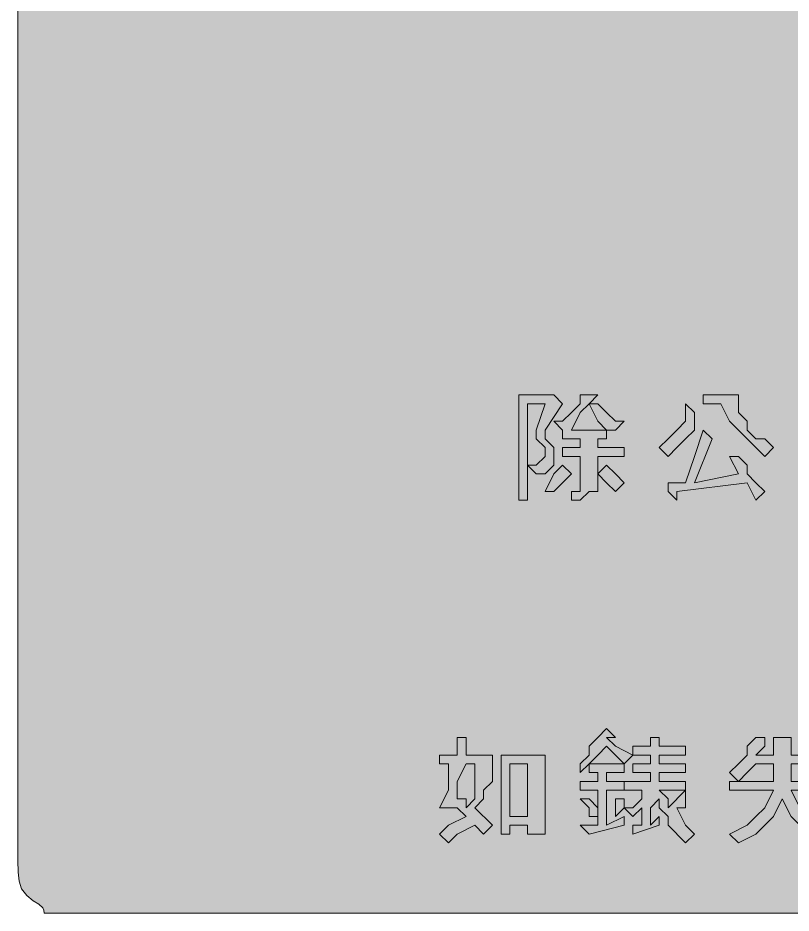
# Model space of a CAD drawing. Header units: metres. Extents: x 10 to 558, y 11 to 259.
# Drawn here: x 9.8 to 115.3, y 10.8 to 133.1 of the extents above; entities that cross this region are included whole.
import ezdxf

# ---------------------------------------------------------------- set-up
doc = ezdxf.new("R2010")
doc.units = ezdxf.units.M
doc.layers.add('FILL_BLUE_0000FF', color=7, linetype='Continuous', true_color=0x0000ff)
doc.layers.add('FILL_WHITE_FFFFFF', color=7, linetype='Continuous', true_color=0xffffff)

msp = doc.modelspace()

# ---------------------------------------------------------------- hatches: boundary and pattern name
at = {"layer": 'FILL_BLUE_0000FF', "true_color": 0x0000ff}
h = msp.add_hatch(color=7, dxfattribs=at)
h.dxf.hatch_style = 1
h.paths.add_polyline_path([(551.8, 259.15), (552.54, 258.99), (553.8, 258.45), (554.83, 257.68), (555.75, 256.8), (556.54, 256.3), (557.14, 255.71), (557.56, 255.07), (557.85, 254.4), (558.11, 253.09), (558.15, 252), (558.15, 18), (558.15, 15.6), (557.44, 14.72), (556.95, 13.95), (556.46, 13.41), (556.15, 13.25), (555.75, 13.2), (555.3, 12.41), (554.83, 11.81), (554.34, 11.39), (553.8, 11.1), (552.54, 10.84), (550.95, 10.8), (16.95, 10.8), (13.35, 10.8), (13.3, 11.2), (13.14, 11.51), (12.6, 12), (11.83, 12.49), (10.95, 13.2), (10.26, 14.12), (9.9, 15.15), (9.77, 16.41), (9.75, 18), (9.75, 252), (9.75, 254.4), (9.8, 254.8), (9.94, 255.11), (10.35, 255.6), (10.76, 256.09), (10.9, 256.4), (10.95, 256.8), (11.83, 256.99), (12.6, 257.4), (13.35, 258), (14.25, 258.19), (15.15, 258.6), (16.05, 259.01), (16.95, 259.2), (550.95, 259.2), (551.8, 259.15)])
at = {"layer": 'FILL_WHITE_FFFFFF', "true_color": 0xffffff}
h = msp.add_hatch(color=7, dxfattribs=at)
h.dxf.hatch_style = 1
h.paths.add_polyline_path([(78.15, 67.2), (78.15, 81.6), (81.75, 81.6), (82.95, 81.6), (84.15, 80.4), (81.75, 76.8), (81.75, 75.6), (82.95, 74.4), (82.95, 73.2), (82.95, 72), (81.75, 70.8), (80.55, 70.8), (79.35, 72), (79.35, 67.2), (78.15, 67.2)])
h.paths.add_polyline_path([(80.55, 72), (81.75, 73.2), (81.75, 74.4), (80.55, 75.6), (80.55, 76.8), (81.75, 80.4), (79.35, 80.4), (79.35, 72), (80.55, 72)], flags=16)
h = msp.add_hatch(color=7, dxfattribs=at)
h.dxf.hatch_style = 1
h.paths.add_polyline_path([(88.95, 75.6), (88.95, 74.4), (92.55, 74.4), (92.55, 73.2), (88.95, 73.2), (88.95, 69.6), (88.95, 68.4), (87.75, 68.4), (86.55, 67.2), (85.35, 67.2), (85.35, 68.4), (86.55, 68.4), (86.55, 69.6), (86.55, 73.2), (84.15, 73.2), (84.15, 74.4), (86.55, 74.4), (86.55, 75.6), (84.15, 75.6), (84.15, 76.8), (82.95, 78), (84.15, 78), (85.35, 79.2), (86.55, 80.4), (86.55, 81.6), (87.75, 81.6), (88.95, 81.6), (87.75, 80.4), (86.55, 79.2), (85.35, 76.8), (90.15, 76.8), (90.15, 75.6), (88.95, 75.6)])
h = msp.add_hatch(color=7, dxfattribs=at)
h.dxf.hatch_style = 1
h.paths.add_polyline_path([(108.15, 81.6), (108.15, 80.4), (108.15, 79.2), (109.35, 78), (109.35, 76.8), (110.55, 75.6), (111.75, 75.6), (112.95, 74.4), (111.75, 73.2), (109.35, 75.6), (108.15, 76.8), (106.95, 78), (105.75, 80.4), (103.35, 80.4), (103.35, 81.6), (108.15, 81.6)])
h = msp.add_hatch(color=7, dxfattribs=at)
h.dxf.hatch_style = 1
h.paths.add_polyline_path([(90.15, 79.2), (91.35, 78), (92.55, 78), (91.35, 76.8), (90.15, 76.8), (88.95, 78), (87.75, 80.4), (88.95, 80.4), (90.15, 79.2)])
h = msp.add_hatch(color=7, dxfattribs=at)
h.dxf.hatch_style = 1
h.paths.add_polyline_path([(100.95, 75.6), (99.75, 74.4), (98.55, 73.2), (97.35, 74.4), (98.55, 75.6), (99.75, 76.8), (100.95, 78), (100.95, 80.4), (102.15, 79.2), (102.15, 76.8), (100.95, 75.6)])
h = msp.add_hatch(color=7, dxfattribs=at)
h.dxf.hatch_style = 1
h.paths.add_polyline_path([(108.15, 70.8), (106.95, 73.2), (108.15, 73.2), (109.35, 72), (109.35, 70.8), (110.55, 69.6), (111.75, 68.4), (110.55, 67.2), (109.35, 69.6), (99.75, 68.4), (99.75, 67.2), (98.55, 68.4), (98.55, 69.6), (100.95, 69.6), (102.15, 73.2), (103.35, 76.8), (104.55, 75.6), (102.15, 69.6), (108.15, 70.8)])
h = msp.add_hatch(color=7, dxfattribs=at)
h.dxf.hatch_style = 1
h.paths.add_polyline_path([(84.15, 69.6), (82.95, 68.4), (81.75, 68.4), (82.95, 70.8), (84.15, 72), (85.35, 70.8), (84.15, 69.6)])
h = msp.add_hatch(color=7, dxfattribs=at)
h.dxf.hatch_style = 1
h.paths.add_polyline_path([(91.35, 70.8), (92.55, 69.6), (91.35, 68.4), (90.15, 69.6), (88.95, 70.8), (90.15, 72), (91.35, 70.8)])
h = msp.add_hatch(color=7, dxfattribs=at)
h.dxf.hatch_style = 1
h.paths.add_polyline_path([(86.55, 31.2), (87.75, 32.4), (87.75, 33.6), (88.95, 34.8), (90.15, 36), (91.35, 34.8), (90.15, 34.8), (91.35, 33.6), (93.75, 32.4), (92.55, 31.2), (91.35, 32.4), (90.15, 33.6), (88.95, 32.4), (87.75, 31.2), (86.55, 30), (86.55, 31.2)])
h = msp.add_hatch(color=7, dxfattribs=at)
h.dxf.hatch_style = 1
h.paths.add_polyline_path([(74.55, 32.4), (74.55, 31.2), (74.55, 28.8), (73.35, 27.6), (73.35, 26.4), (72.15, 25.2), (74.55, 22.8), (73.35, 21.6), (72.15, 22.8), (69.75, 21.6), (68.55, 20.4), (67.35, 21.6), (68.55, 22.8), (70.95, 24), (69.75, 25.2), (68.55, 25.2), (67.35, 25.2), (68.55, 27.6), (68.55, 31.2), (67.35, 31.2), (67.35, 32.4), (69.75, 32.4), (69.75, 34.8), (70.95, 34.8), (70.95, 33.6), (70.95, 32.4), (74.55, 32.4)])
h.paths.add_polyline_path([(69.75, 26.4), (70.95, 26.4), (70.95, 25.2), (72.15, 26.4), (72.15, 27.6), (72.15, 28.8), (72.15, 31.2), (70.95, 31.2), (69.75, 28.8), (69.75, 26.4)], flags=16)
h = msp.add_hatch(color=7, dxfattribs=at)
h.dxf.hatch_style = 1
h.paths.add_polyline_path([(92.55, 28.8), (96.15, 28.8), (96.15, 30), (93.75, 30), (93.75, 31.2), (96.15, 31.2), (96.15, 32.4), (93.75, 32.4), (93.75, 33.6), (96.15, 33.6), (96.15, 34.8), (97.35, 34.8), (97.35, 33.6), (100.95, 33.6), (100.95, 32.4), (97.35, 32.4), (97.35, 31.2), (100.95, 31.2), (100.95, 30), (97.35, 30), (97.35, 28.8), (100.95, 28.8), (100.95, 27.6), (100.95, 26.4), (100.95, 25.2), (99.75, 25.2), (100.95, 22.8), (102.15, 21.6), (100.95, 20.4), (98.55, 22.8), (98.55, 24), (97.35, 25.2), (97.35, 26.4), (96.15, 25.2), (96.15, 22.8), (97.35, 24), (97.35, 22.8), (93.75, 21.6), (93.75, 22.8), (94.95, 22.8), (94.95, 25.2), (93.75, 24), (92.55, 25.2), (93.75, 25.2), (94.95, 26.4), (94.95, 27.6), (92.55, 27.6), (92.55, 28.8)])
h.paths.add_polyline_path([(97.35, 27.6), (98.55, 26.4), (98.55, 25.2), (100.95, 27.6), (97.35, 27.6)], flags=16)
h = msp.add_hatch(color=7, dxfattribs=at)
h.dxf.hatch_style = 1
h.paths.add_polyline_path([(108.15, 31.2), (109.35, 32.4), (109.35, 33.6), (110.55, 34.8), (111.75, 34.8), (111.75, 33.6), (110.55, 32.4), (112.95, 32.4), (112.95, 34.8), (114.15, 34.8), (115.35, 34.8), (115.35, 32.4), (120.15, 32.4), (120.15, 31.2), (115.35, 31.2), (115.35, 28.8), (121.35, 28.8), (121.35, 27.6), (115.35, 27.6), (116.55, 25.2), (117.75, 24), (118.95, 22.8), (121.35, 22.8), (120.15, 20.4), (117.75, 21.6), (116.55, 22.8), (115.35, 24), (114.15, 26.4), (112.95, 24), (111.75, 22.8), (110.55, 21.6), (108.15, 20.4), (106.95, 21.6), (109.35, 22.8), (110.55, 24), (111.75, 25.2), (112.95, 27.6), (106.95, 27.6), (106.95, 28.8), (108.15, 28.8), (106.95, 30), (108.15, 31.2)])
h.paths.add_polyline_path([(112.95, 28.8), (112.95, 31.2), (110.55, 31.2), (109.35, 30), (108.15, 28.8), (112.95, 28.8)], flags=16)
h = msp.add_hatch(color=7, dxfattribs=at)
h.dxf.hatch_style = 1
h.paths.add_polyline_path([(81.75, 32.4), (81.75, 21.6), (79.35, 21.6), (79.35, 22.8), (76.95, 22.8), (76.95, 21.6), (75.75, 21.6), (75.75, 32.4), (81.75, 32.4)])
h.paths.add_polyline_path([(79.35, 31.2), (76.95, 31.2), (76.95, 24), (79.35, 24), (79.35, 31.2)], flags=16)
h = msp.add_hatch(color=7, dxfattribs=at)
h.dxf.hatch_style = 1
h.paths.add_polyline_path([(92.55, 28.8), (92.55, 27.6), (90.15, 27.6), (90.15, 22.8), (92.55, 24), (92.55, 22.8), (87.75, 21.6), (86.55, 22.8), (88.95, 22.8), (88.95, 27.6), (86.55, 27.6), (86.55, 28.8), (88.95, 28.8), (88.95, 30), (87.75, 30), (87.75, 31.2), (92.55, 31.2), (92.55, 30), (90.15, 30), (90.15, 28.8), (92.55, 28.8)])
h = msp.add_hatch(color=7, dxfattribs=at)
h.dxf.hatch_style = 1
h.paths.add_polyline_path([(88.95, 25.2), (88.95, 24), (87.75, 24), (87.75, 25.2), (86.55, 26.4), (87.75, 26.4), (88.95, 25.2)])
h = msp.add_hatch(color=7, dxfattribs=at)
h.dxf.hatch_style = 1
h.paths.add_polyline_path([(91.35, 26.4), (92.55, 26.4), (92.55, 25.2), (91.35, 24), (91.35, 26.4)])

# ---------------------------------------------------------------- linework, layer by layer
at = {"layer": 'FILL_BLUE_0000FF', "lineweight": 0, "true_color": 0x0000ff}
msp.add_lwpolyline([(550.95, 10.8), (16.95, 10.8), (13.35, 10.8), (13.3, 11.2), (13.14, 11.51), (12.6, 12), (11.83, 12.49), (10.95, 13.2), (10.26, 14.12), (9.9, 15.15), (9.77, 16.41), (9.75, 18), (9.75, 252)], dxfattribs=at)
at = {"layer": 'FILL_WHITE_FFFFFF', "lineweight": 0, "true_color": 0xffffff}
for points in [[(78.15, 67.2), (78.15, 81.6), (81.75, 81.6), (82.95, 81.6), (84.15, 80.4), (81.75, 76.8), (81.75, 75.6), (82.95, 74.4), (82.95, 73.2), (82.95, 72), (81.75, 70.8), (80.55, 70.8), (79.35, 72), (79.35, 67.2)], [(88.95, 75.6), (88.95, 74.4), (92.55, 74.4), (92.55, 73.2), (88.95, 73.2), (88.95, 69.6), (88.95, 68.4), (87.75, 68.4), (86.55, 67.2), (85.35, 67.2), (85.35, 68.4), (86.55, 68.4), (86.55, 69.6), (86.55, 73.2), (84.15, 73.2), (84.15, 74.4), (86.55, 74.4), (86.55, 75.6), (84.15, 75.6), (84.15, 76.8), (82.95, 78), (84.15, 78), (85.35, 79.2), (86.55, 80.4), (86.55, 81.6), (87.75, 81.6), (88.95, 81.6), (87.75, 80.4), (86.55, 79.2), (85.35, 76.8), (90.15, 76.8), (90.15, 75.6)], [(108.15, 81.6), (108.15, 80.4), (108.15, 79.2), (109.35, 78), (109.35, 76.8), (110.55, 75.6), (111.75, 75.6), (112.95, 74.4), (111.75, 73.2), (109.35, 75.6), (108.15, 76.8), (106.95, 78), (105.75, 80.4), (103.35, 80.4), (103.35, 81.6)], [(80.55, 72), (81.75, 73.2), (81.75, 74.4), (80.55, 75.6), (80.55, 76.8), (81.75, 80.4), (79.35, 80.4), (79.35, 72)], [(90.15, 79.2), (91.35, 78), (92.55, 78), (91.35, 76.8), (90.15, 76.8), (88.95, 78), (87.75, 80.4), (88.95, 80.4)], [(100.95, 75.6), (99.75, 74.4), (98.55, 73.2), (97.35, 74.4), (98.55, 75.6), (99.75, 76.8), (100.95, 78), (100.95, 80.4), (102.15, 79.2), (102.15, 76.8)], [(108.15, 70.8), (106.95, 73.2), (108.15, 73.2), (109.35, 72), (109.35, 70.8), (110.55, 69.6), (111.75, 68.4), (110.55, 67.2), (109.35, 69.6), (99.75, 68.4), (99.75, 67.2), (98.55, 68.4), (98.55, 69.6), (100.95, 69.6), (102.15, 73.2), (103.35, 76.8), (104.55, 75.6), (102.15, 69.6)], [(84.15, 69.6), (82.95, 68.4), (81.75, 68.4), (82.95, 70.8), (84.15, 72), (85.35, 70.8)], [(91.35, 70.8), (92.55, 69.6), (91.35, 68.4), (90.15, 69.6), (88.95, 70.8), (90.15, 72)], [(86.55, 31.2), (87.75, 32.4), (87.75, 33.6), (88.95, 34.8), (90.15, 36), (91.35, 34.8), (90.15, 34.8), (91.35, 33.6), (93.75, 32.4), (92.55, 31.2), (91.35, 32.4), (90.15, 33.6), (88.95, 32.4), (87.75, 31.2), (86.55, 30)], [(74.55, 32.4), (74.55, 31.2), (74.55, 28.8), (73.35, 27.6), (73.35, 26.4), (72.15, 25.2), (74.55, 22.8), (73.35, 21.6), (72.15, 22.8), (69.75, 21.6), (68.55, 20.4), (67.35, 21.6), (68.55, 22.8), (70.95, 24), (69.75, 25.2), (68.55, 25.2), (67.35, 25.2), (68.55, 27.6), (68.55, 31.2), (67.35, 31.2), (67.35, 32.4), (69.75, 32.4), (69.75, 34.8), (70.95, 34.8), (70.95, 33.6), (70.95, 32.4)], [(92.55, 28.8), (96.15, 28.8), (96.15, 30), (93.75, 30), (93.75, 31.2), (96.15, 31.2), (96.15, 32.4), (93.75, 32.4), (93.75, 33.6), (96.15, 33.6), (96.15, 34.8), (97.35, 34.8), (97.35, 33.6), (100.95, 33.6), (100.95, 32.4), (97.35, 32.4), (97.35, 31.2), (100.95, 31.2), (100.95, 30), (97.35, 30), (97.35, 28.8), (100.95, 28.8), (100.95, 27.6), (100.95, 26.4), (100.95, 25.2), (99.75, 25.2), (100.95, 22.8), (102.15, 21.6), (100.95, 20.4), (98.55, 22.8), (98.55, 24), (97.35, 25.2), (97.35, 26.4), (96.15, 25.2), (96.15, 22.8), (97.35, 24), (97.35, 22.8), (93.75, 21.6), (93.75, 22.8), (94.95, 22.8), (94.95, 25.2), (93.75, 24), (92.55, 25.2), (93.75, 25.2), (94.95, 26.4), (94.95, 27.6), (92.55, 27.6)], [(81.75, 32.4), (81.75, 21.6), (79.35, 21.6), (79.35, 22.8), (76.95, 22.8), (76.95, 21.6), (75.75, 21.6), (75.75, 32.4)], [(69.75, 26.4), (70.95, 26.4), (70.95, 25.2), (72.15, 26.4), (72.15, 27.6), (72.15, 28.8), (72.15, 31.2), (70.95, 31.2), (69.75, 28.8)], [(79.35, 31.2), (76.95, 31.2), (76.95, 24), (79.35, 24)], [(92.55, 28.8), (92.55, 27.6), (90.15, 27.6), (90.15, 22.8), (92.55, 24), (92.55, 22.8), (87.75, 21.6), (86.55, 22.8), (88.95, 22.8), (88.95, 27.6), (86.55, 27.6), (86.55, 28.8), (88.95, 28.8), (88.95, 30), (87.75, 30), (87.75, 31.2), (92.55, 31.2), (92.55, 30), (90.15, 30), (90.15, 28.8)], [(112.95, 28.8), (112.95, 31.2), (110.55, 31.2), (109.35, 30), (108.15, 28.8)], [(97.35, 27.6), (98.55, 26.4), (98.55, 25.2), (100.95, 27.6)], [(88.95, 25.2), (88.95, 24), (87.75, 24), (87.75, 25.2), (86.55, 26.4), (87.75, 26.4)], [(91.35, 26.4), (92.55, 26.4), (92.55, 25.2), (91.35, 24)]]:
    msp.add_lwpolyline(points, close=True, dxfattribs=at)
for points in [[(116.55, 22.8), (115.35, 24), (114.15, 26.4), (112.95, 24), (111.75, 22.8), (110.55, 21.6), (108.15, 20.4), (106.95, 21.6), (109.35, 22.8), (110.55, 24), (111.75, 25.2), (112.95, 27.6), (106.95, 27.6), (106.95, 28.8), (108.15, 28.8), (106.95, 30), (108.15, 31.2), (109.35, 32.4), (109.35, 33.6), (110.55, 34.8), (111.75, 34.8), (111.75, 33.6), (110.55, 32.4), (112.95, 32.4), (112.95, 34.8), (114.15, 34.8), (115.35, 34.8), (115.35, 32.4), (120.15, 32.4)], [(120.15, 31.2), (115.35, 31.2), (115.35, 28.8), (121.35, 28.8)], [(121.35, 27.6), (115.35, 27.6), (116.55, 25.2)]]:
    msp.add_lwpolyline(points, dxfattribs=at)

doc.saveas('drawing.dxf')
